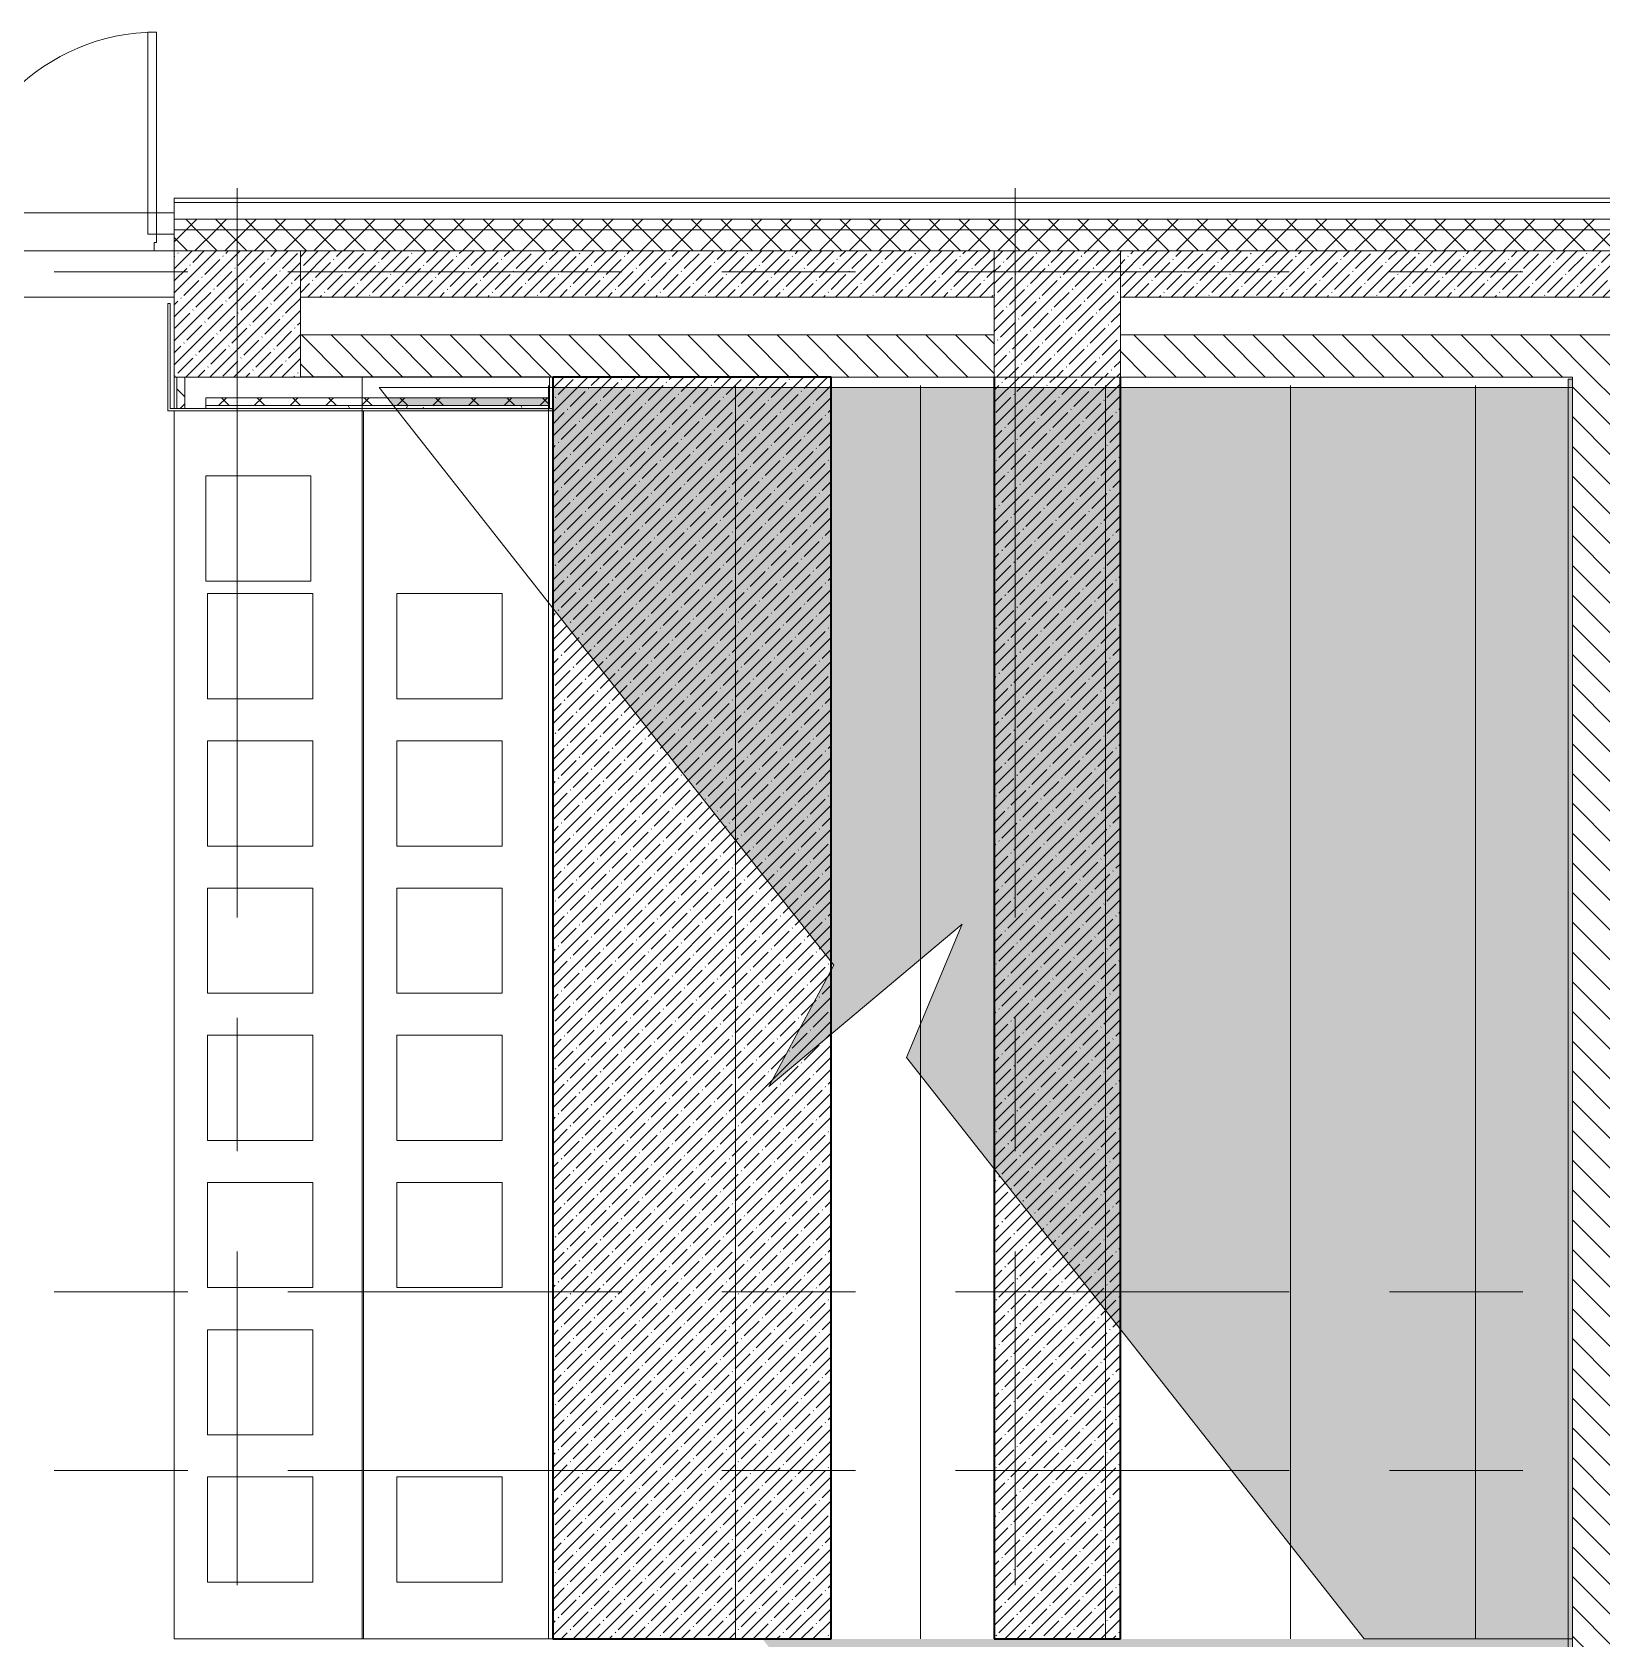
# Model space of a CAD drawing. Header units: millimetres. Extents: x -4185 to 186529, y -8553 to 29097.
# Drawn here: x 21234 to 28700, y 20500 to 28140 of the extents above; entities that cross this region are included whole.
import ezdxf

# ---------------------------------------------------------------- set-up
doc = ezdxf.new("R2010")
doc.units = ezdxf.units.MM
doc.linetypes.add('Осевая', pattern=[3175, 635, -476.25, 1587.5, -476.25])
for name, color, linetype, lineweight in [('A-DETL', 7, 'Continuous', 9), ('A-DOOR', 7, 'Continuous', 9), ('A-DOOR-1', 7, 'Continuous', 13), ('A-DOOR-FRAM', 7, 'Continuous', 13), ('A-WALL', 7, 'Continuous', 9), ('I-WALL', 7, 'Continuous', 9), ('S-COLS', 7, 'Continuous', 9), ('S-STRS', 7, 'Continuous', 13), ('S-STRS-1', 7, 'Continuous', 9), ('S-STRS-2', 7, 'Continuous', 35), ('Оси', 7, 'Continuous', 9), ('Оси-2', 7, 'Осевая', 9)]:
    doc.layers.add(name, color=color, linetype=linetype, lineweight=lineweight)
doc.layers.add('A-DETL-GENF-1', color=7, linetype='Continuous', lineweight=9, true_color=0xc0c0c0, transparency=0.4)
for name, color, linetype, lineweight, true_color in [('A-WALL-1', 7, 'Continuous', 9, 0x3c3c3c), ('A-WALL-FNSH-1', 7, 'Continuous', 9, 0x3c3c3c), ('I-FURN-1', 7, 'Continuous', 9, 0xf0f0f0)]:
    doc.layers.add(name, color=color, linetype=linetype, lineweight=lineweight, true_color=true_color)
pattern_1 = [(135, (0, 0), (-70.71068, -70.71068), [])]
pattern_2 = [(45, (0, 0), (-70.71068, 70.71068), []), (135, (0, 0), (-70.71068, -70.71068), [])]
pattern_3 = [(45, (0, 0), (-57.02463, 57.02463), []), (45, (57.025, 0), (-57.02463, 57.02463), [100.806, -20.161, 3.353, -16.808])]
pattern_4 = [(135, (0, 0), (-84.8528, -84.8528), []), (225, (0, 0), (84.8528, -84.8528), [])]

# ---------------------------------------------------------------- blocks, each defined once
blk = doc.blocks.new('BSC_Колонна _Прямоугольная - 600х600-V6-План размещения напольных электротехнических лючков и розеток 1 этажа в осях 1-12')
at = {"layer": 'S-COLS'}
h = blk.add_hatch(dxfattribs=at)
h.set_pattern_fill('FP_11', color=256, style=0, pattern_type=2)
h.set_pattern_definition([(45, (-26110, -26800), (-57.02463, 57.02463), []), (45, (-26052.975, -26800), (-57.02463, 57.02463), [100.806, -20.161, 3.353, -16.808])])
h.paths.add_polyline_path([(300, -300), (300, 300), (-300, 300), (-300, -300)])
for p, q in [((300, 300), (-300, 300)), ((-300, 300), (-300, -300)), ((300, -300), (300, 300)), ((-300, -300), (300, -300))]:
    blk.add_line(p, q, dxfattribs=at)
blk = doc.blocks.new('BSC_Колонна _Прямоугольная - 600х600-V33-План размещения напольных электротехнических лючков и розеток 1 этажа в осях 1-12')
at = {"layer": 'S-COLS'}
h = blk.add_hatch(dxfattribs=at)
h.set_pattern_fill('FP_43', color=256, style=0, pattern_type=2)
h.set_pattern_definition([(45, (-22210, -26800), (-57.02463, 57.02463), []), (45, (-22152.975, -26800), (-57.02463, 57.02463), [100.806, -20.161, 3.353, -16.808])])
h.paths.add_polyline_path([(-300, -300), (300, -300), (300, 300), (-300, 300), (-300, 80)])
for p, q in [((300, 300), (-300, 300)), ((-300, 300), (-300, -300)), ((300, -300), (300, 300)), ((-300, -300), (300, -300))]:
    blk.add_line(p, q, dxfattribs=at)
blk = doc.blocks.new('Перекрытия 3 - Перекрытия 4-20977624-План размещения напольных электротехнических лючков и розеток 1 этажа в осях 1-12')
at = {"layer": 'S-STRS-1'}
h = blk.add_hatch(dxfattribs=at)
h.set_pattern_fill('FP_1', color=256, style=0, pattern_type=2)
h.set_pattern_definition(pattern_3)
h.paths.add_polyline_path([(25033.8, 20500), (25033.8, 26500), (23710, 26500), (23710, 20500), (24707.4, 20500)])
h.paths.add_polyline_path([(26410, 20500), (26410, 26500), (25810, 26500), (25810, 20500)])
at = {"layer": 'S-STRS'}
for p, q in [((21910, 26340), (21910, 20500)), ((22810, 20500), (22810, 26340)), ((22810, 20500), (21910, 20500)), ((23710, 20500), (22810, 20500))]:
    blk.add_line(p, q, dxfattribs=at)
at = {"layer": 'S-STRS-2'}
for p, q in [((25033.8, 26500), (23710, 26500)), ((23710, 26500), (23710, 20500)), ((25033.8, 20500), (25033.8, 26500)), ((25810, 26500), (25810, 20500)), ((26410, 20500), (26410, 26500)), ((23710, 20500), (25033.8, 20500)), ((25810, 20500), (26410, 20500))]:
    blk.add_line(p, q, dxfattribs=at)
blk = doc.blocks.new('110_Дверь_СКБ_2Ст_Наружная - ДН-1_л_ Двухстворчатая 1450 х3300 _h_ в свету с верхним остеклением-23567691-План размещения напольных электротехнических лючков и розеток 1 этажа в осях 1-12')
at = {"layer": 'A-DOOR'}
for centre, radius, start, end in [((784.5, -45), 960, 90, 180), ((-745.5, -45), 570, 0, 90)]:
    blk.add_arc(centre, radius, start, end, dxfattribs=at)
at = {"layer": 'A-DOOR-1'}
for p, q in [((784.5, 915), (744.5, 915)), ((744.5, -45), (744.5, 915)), ((784.5, 915), (784.5, -45)), ((-745.5, 525), (-705.5, 525)), ((-745.5, 525), (-745.5, -45)), ((-705.5, -45), (-705.5, 525)), ((-745.5, -45), (-705.5, -45)), ((784.5, -45), (744.5, -45))]:
    blk.add_line(p, q, dxfattribs=at)
at = {"layer": 'A-DOOR-FRAM'}
for p, q in [((-830.5, -45), (-830.5, -125)), ((-830.5, -45), (-745.5, -45)), ((-745.5, -45), (-745.5, -85)), ((784.5, -45), (784.5, -85)), ((784.5, -45), (869.5, -45)), ((869.5, -45), (869.5, -125)), ((-830.5, -125), (-735.5, -125)), ((-735.5, -85), (-745.5, -85)), ((-735.5, -85), (-735.5, -125)), ((774.5, -85), (774.5, -125)), ((784.5, -85), (774.5, -85)), ((774.5, -125), (869.5, -125))]:
    blk.add_line(p, q, dxfattribs=at)
blk = doc.blocks.new('Подушка 500500  - Подушка 500500 -30734744-План размещения напольных электротехнических лючков и розеток 1 этажа в осях 1-12')
at = {"layer": 'I-FURN-1'}
for p, q in [((250, 250), (-250, 250)), ((-250, 250), (-250, -250)), ((-250, -250), (-250, 250)), ((-250, 250), (250, 250)), ((250, -250), (250, 250)), ((250, 250), (250, -250)), ((-250, -250), (250, -250)), ((250, -250), (-250, -250))]:
    blk.add_line(p, q, dxfattribs=at)
blk = doc.blocks.new('Подушка 500500  - Подушка 500х500 _второго цвета_-30765996-План размещения напольных электротехнических лючков и розеток 1 этажа в осях 1-12')
at = {"layer": 'I-FURN-1'}
for p, q in [((250, 250), (-250, 250)), ((-250, 250), (-250, -250)), ((-250, -250), (-250, 250)), ((-250, 250), (250, 250)), ((250, -250), (250, 250)), ((250, 250), (250, -250)), ((-250, -250), (250, -250)), ((250, -250), (-250, -250))]:
    blk.add_line(p, q, dxfattribs=at)

msp = doc.modelspace()

# ---------------------------------------------------------------- hatches: boundary and pattern name
at = {"layer": 'A-DETL-GENF-1'}
h = msp.add_hatch(color=256, dxfattribs=at)
h.paths.add_polyline_path([(27569.9, 20500), (28560, 20500), (28560, 26450), (23710, 26450), (23710, 26351), (22962, 26351), (22970.7, 26340), (23710, 26340), (23710, 25401.3), (25046.6, 23704.1), (24738.1, 23126.8), (25657.3, 23898.2), (25392.4, 23264.9), (27166.8, 21011.8)])
h.paths.add_polyline_path([(22951.8, 26364), (23695, 26364), (23695, 26401), (22922.7, 26401)])
msp.add_hatch(color=256, dxfattribs=at).paths.add_polyline_path([(26390, 19200), (28560, 19200), (28560, 20500), (24707.4, 20500), (25170.4, 19912), (25143.3, 19786), (25214, 19856.7), (25292.6, 19918.6), (25229.6, 19788), (25731.2, 19200), (25810, 19200)])
at = {"layer": 'A-WALL'}
h = msp.add_hatch(dxfattribs=at)
h.set_pattern_fill('FP_6', color=256, style=0, pattern_type=2)
h.set_pattern_definition(pattern_2)
h.paths.add_polyline_path([(31910, 27200), (33760, 27200), (33760, 27250), (31910, 27250)])
h.paths.add_polyline_path([(23710, 27200), (30810, 27200), (30810, 27250), (21910, 27250), (21910, 27200), (22810, 27200)])
h.paths.add_polyline_path([(19610.3, 27200), (20210, 27200), (20210, 27250), (19610.3, 27250)])
h.paths.add_polyline_path([(18710.3, 27200), (18710.3, 27250), (17810.3, 27250), (17810.3, 27200), (18416.1, 27200)])
h.paths.add_polyline_path([(16910.3, 27200), (16910.3, 27250), (16010.3, 27250), (16010.3, 27200), (16598.9, 27200)])
h.paths.add_polyline_path([(14381.2, 27200), (15110.3, 27200), (15110.3, 27250), (13730, 27250), (13730, 27200), (14310, 27200)])
h = msp.add_hatch(dxfattribs=at)
h.set_pattern_fill('FP_6', color=256, style=0, pattern_type=2)
h.set_pattern_definition(pattern_2)
h.paths.add_polyline_path([(32509.5, 27100), (33710, 27100), (33710, 27200), (31910, 27200), (31910, 27100)])
h.paths.add_polyline_path([(28760, 27100), (30810, 27100), (30810, 27200), (21910, 27200), (21910, 27100), (28560, 27100)])
h.paths.add_polyline_path([(14760, 27100), (15110.3, 27100), (15110.3, 27200), (13730, 27200), (13730, 27100), (14381.2, 27100)])
h.paths.add_polyline_path([(18110.3, 27100), (18710.3, 27100), (18710.3, 27200), (17810.3, 27200), (17810.3, 27100)])
h.paths.add_polyline_path([(20210, 27100), (20210, 27200), (19610.3, 27200), (19610.3, 27100), (19761.1, 27100)])
h.paths.add_polyline_path([(16010.3, 27100), (16910.3, 27100), (16910.3, 27200), (16010.3, 27200)])
at = {"layer": 'I-WALL'}
h = msp.add_hatch(dxfattribs=at)
h.set_pattern_fill('FP_1', color=256, style=0, pattern_type=2)
h.set_pattern_definition(pattern_3)
h.paths.add_polyline_path([(25810, 26880), (25810, 27100), (22510, 27100), (22510, 26880), (25033.8, 26880)])
h = msp.add_hatch(dxfattribs=at)
h.set_pattern_fill('FP_1', color=256, style=0, pattern_type=2)
h.set_pattern_definition(pattern_3)
h.paths.add_polyline_path([(29176, 26880), (29810, 26880), (29810, 27100), (26410, 27100), (26410, 26880), (28760, 26880)])
h = msp.add_hatch(dxfattribs=at)
h.set_pattern_fill('FP_18', color=256, style=0, pattern_type=2)
h.set_pattern_definition(pattern_1)
h.paths.add_polyline_path([(25033.8, 26500), (25810, 26500), (25810, 26700), (22510, 26700), (22510, 26500), (23710, 26500)])
h = msp.add_hatch(dxfattribs=at)
h.set_pattern_fill('FP_18', color=256, style=0, pattern_type=2)
h.set_pattern_definition(pattern_1)
h.paths.add_polyline_path([(27831, 26500), (30010, 26500), (30010, 26700), (26410, 26700), (26410, 26500)])
h = msp.add_hatch(dxfattribs=at)
h.set_pattern_fill('FP_89', color=256, style=0, pattern_type=2)
h.set_pattern_definition(pattern_4)
h.paths.add_polyline_path([(21923, 26351), (21960, 26351), (21960, 26500), (21923, 26500), (21923, 26364)])
h = msp.add_hatch(dxfattribs=at)
h.set_pattern_fill('FP_84', color=256, style=0, pattern_type=2)
h.set_pattern_definition([(0, (0, 0), (121.92, 30.48), [10.058, -81.382, 10.058, -81.382, -487.68]), (0, (0, 0), (121.92, 30.48), [-182.88, 10.058, -172.822, 10.058, -81.382, -213.36]), (0, (0, 0), (121.92, 30.48), [-457.2, 10.058, -50.902, 10.058, -142.342]), (120, (45.72, 15.24), (-87.356454, 90.345817), [10.058, -81.382, 10.058, -81.382, -487.68]), (120, (45.72, 15.24), (-87.356454, 90.345817), [-182.88, 10.058, -172.822, 10.058, -81.382, -213.36]), (120, (45.72, 15.24), (-87.356454, 90.345817), [-457.2, 10.058, -50.902, 10.058, -142.342]), (240, (60.96, 76.2), (-34.563546, -120.825817), [10.058, -81.382, 10.058, -81.382, -487.68]), (240, (60.96, 76.2), (-34.563546, -120.825817), [-182.88, 10.058, -172.822, 10.058, -81.382, -213.36]), (240, (60.96, 76.2), (-34.563546, -120.825817), [-457.2, 10.058, -50.902, 10.058, -142.342])])
h.paths.add_polyline_path([(28540, 15210), (28560, 15210), (28560, 26490), (28540, 26490), (28540, 15223.8)])
h = msp.add_hatch(dxfattribs=at)
h.set_pattern_fill('FP_18', color=256, style=0, pattern_type=2)
h.set_pattern_definition(pattern_1)
h.paths.add_polyline_path([(28760, 15200), (28760, 26500), (28560, 26500), (28560, 15200)])
h = msp.add_hatch(dxfattribs=at)
h.set_pattern_fill('FP_89', color=256, style=0, pattern_type=2)
h.set_pattern_definition(pattern_4)
h.paths.add_polyline_path([(23469, 26364), (23695, 26364), (23695, 26401), (22060, 26401), (22060, 26364), (22977.5, 26364)])
h = msp.add_hatch(dxfattribs=at)
h.set_pattern_fill('FP_88', color=256, style=0, pattern_type=2)
h.set_pattern_definition([(0, (0, 0), (406.4, 101.6), [33.528, -271.272, 33.528, -271.272, -1625.6]), (0, (0, 0), (406.4, 101.6), [-609.6, 33.528, -576.072, 33.528, -271.272, -711.2]), (0, (0, 0), (406.4, 101.6), [-1524, 33.528, -169.672, 33.528, -474.472]), (120, (152.4, 50.8), (-291.18818, 301.15272), [33.528, -271.272, 33.528, -271.272, -1625.6]), (120, (152.4, 50.8), (-291.18818, 301.15272), [-609.6, 33.528, -576.072, 33.528, -271.272, -711.2]), (120, (152.4, 50.8), (-291.18818, 301.15272), [-1524, 33.528, -169.672, 33.528, -474.472]), (240, (203.2, 254), (-115.21182, -402.75272), [33.528, -271.272, 33.528, -271.272, -1625.6]), (240, (203.2, 254), (-115.21182, -402.75272), [-609.6, 33.528, -576.072, 33.528, -271.272, -711.2]), (240, (203.2, 254), (-115.21182, -402.75272), [-1524, 33.528, -169.672, 33.528, -474.472])])
h.paths.add_polyline_path([(23469, 26351), (23695, 26351), (23695, 26364), (22060, 26364), (22060, 26351), (22969, 26351)])

# ---------------------------------------------------------------- linework, layer by layer
at = {"layer": 'A-DETL'}
for p, q in [((22804.5, 20500), (22804.5, 26500)), ((28560, 26450), (22884.1, 26450)), ((22884.1, 26450), (25046.6, 23704.1)), ((23690, 20500), (23690, 26460)), ((24579, 20500), (24579, 26460)), ((25459, 20500), (25459, 26460)), ((26339, 20500), (26339, 26460)), ((27219, 20500), (27219, 26460)), ((28099, 20500), (28099, 26460)), ((28560, 20500), (28560, 26450)), ((24738.1, 23126.8), (25657.3, 23898.2)), ((25657.3, 23898.2), (25392.4, 23264.9)), ((25046.6, 23704.1), (24738.1, 23126.8)), ((25392.4, 23264.9), (27569.9, 20500)), ((27569.9, 20500), (28560, 20500))]:
    msp.add_line(p, q, dxfattribs=at)
at = {"layer": 'A-WALL'}
for p, q in [((20210, 27280), (21910, 27280)), ((21910, 27330), (30810, 27330)), ((21910, 27250), (30810, 27250)), ((21910, 27200), (30810, 27200)), ((21910, 27100), (19610.3, 27100)), ((21923, 26351), (21923, 26500)), ((21960, 26351), (21960, 26500)), ((23695, 26401), (22060, 26401)), ((22060, 26401), (22060, 26351)), ((23695, 26364), (22060, 26364))]:
    msp.add_line(p, q, dxfattribs=at)
at = {"layer": 'A-WALL-1'}
for p, q in [((21910, 27330), (21910, 27100)), ((25810, 27100), (22510, 27100)), ((25810, 27100), (25810, 27100)), ((26410, 27100), (30010, 27100)), ((22510, 26880), (25810, 26880)), ((26410, 26880), (30010, 26880)), ((25810, 26700), (22510, 26700)), ((30010, 26700), (26410, 26700)), ((21910, 26500), (21910, 26351)), ((23695, 26501), (22510, 26501)), ((22510, 26500), (25810, 26500)), ((23695, 26351), (23695, 26501)), ((26410, 26500), (28560, 26500)), ((28540, 26490), (28540, 15210)), ((28560, 26490), (28540, 26490)), ((28560, 26500), (28560, 15200))]:
    msp.add_line(p, q, dxfattribs=at)
at = {"layer": 'A-WALL-FNSH-1'}
for p, q in [((30810, 27350), (21910, 27350)), ((21910, 27350), (21910, 27330)), ((21890, 26849), (21879, 26849)), ((21879, 26849), (21879, 26340)), ((21890, 26351), (21890, 26849)), ((21879, 26340), (23710, 26340)), ((23710, 26351), (21890, 26351)), ((23710, 26340), (23710, 26351))]:
    msp.add_line(p, q, dxfattribs=at)
at = {"layer": 'I-WALL'}
for p, q in [((20210, 27100), (21910, 27100)), ((21910, 26880), (20210, 26880))]:
    msp.add_line(p, q, dxfattribs=at)
at = {"layer": 'Оси'}
for p, q in [((22210, 24898.1), (22210, 27398.1)), ((25910, 24898.1), (25910, 27398.1))]:
    msp.add_line(p, q, dxfattribs=at)
at = {"layer": 'Оси-2'}
for p, q in [((-885.2, 27000), (31290.5, 27000)), ((22210, 593.7), (22210, 24898.1)), ((25910, 593.7), (25910, 24898.1)), ((-885.2, 22150), (36057, 22150)), ((-885.2, 21300), (36057, 21300))]:
    msp.add_line(p, q, dxfattribs=at)

# ---------------------------------------------------------------- block references
at = {"layer": 'A-DOOR'}
msp.add_blockref('110_Дверь_СКБ_2Ст_Наружная - ДН-1_л_ Двухстворчатая 1450 х3300 _h_ в свету с верхним остеклением-23567691-План размещения напольных электротехнических лючков и розеток 1 этажа в осях 1-12', (21040.5, 27225), dxfattribs=at)
at = {"layer": 'I-FURN-1'}
for name, p in [('Подушка 500500  - Подушка 500х500 _второго цвета_-30765996-План размещения напольных электротехнических лючков и розеток 1 этажа в осях 1-12', (22310, 25780)), ('Подушка 500500  - Подушка 500500 -30734744-План размещения напольных электротехнических лючков и розеток 1 этажа в осях 1-12', (22319, 25220)), ('Подушка 500500  - Подушка 500х500 _второго цвета_-30765996-План размещения напольных электротехнических лючков и розеток 1 этажа в осях 1-12', (23219, 25220)), ('Подушка 500500  - Подушка 500500 -30734744-План размещения напольных электротехнических лючков и розеток 1 этажа в осях 1-12', (22319, 24520)), ('Подушка 500500  - Подушка 500500 -30734744-План размещения напольных электротехнических лючков и розеток 1 этажа в осях 1-12', (23219, 24520)), ('Подушка 500500  - Подушка 500х500 _второго цвета_-30765996-План размещения напольных электротехнических лючков и розеток 1 этажа в осях 1-12', (22319, 23820)), ('Подушка 500500  - Подушка 500х500 _второго цвета_-30765996-План размещения напольных электротехнических лючков и розеток 1 этажа в осях 1-12', (23219, 23820)), ('Подушка 500500  - Подушка 500х500 _второго цвета_-30765996-План размещения напольных электротехнических лючков и розеток 1 этажа в осях 1-12', (22319, 23120)), ('Подушка 500500  - Подушка 500х500 _второго цвета_-30765996-План размещения напольных электротехнических лючков и розеток 1 этажа в осях 1-12', (23219, 23120)), ('Подушка 500500  - Подушка 500500 -30734744-План размещения напольных электротехнических лючков и розеток 1 этажа в осях 1-12', (22319, 22420)), ('Подушка 500500  - Подушка 500500 -30734744-План размещения напольных электротехнических лючков и розеток 1 этажа в осях 1-12', (23219, 22420)), ('Подушка 500500  - Подушка 500х500 _второго цвета_-30765996-План размещения напольных электротехнических лючков и розеток 1 этажа в осях 1-12', (22319, 21720)), ('Подушка 500500  - Подушка 500500 -30734744-План размещения напольных электротехнических лючков и розеток 1 этажа в осях 1-12', (22319, 21020)), ('Подушка 500500  - Подушка 500х500 _второго цвета_-30765996-План размещения напольных электротехнических лючков и розеток 1 этажа в осях 1-12', (23219, 21020))]:
    msp.add_blockref(name, p, dxfattribs=at)
at = {"layer": 'S-COLS'}
for name, p in [('BSC_Колонна _Прямоугольная - 600х600-V33-План размещения напольных электротехнических лючков и розеток 1 этажа в осях 1-12', (22210, 26800)), ('BSC_Колонна _Прямоугольная - 600х600-V6-План размещения напольных электротехнических лючков и розеток 1 этажа в осях 1-12', (26110, 26800))]:
    msp.add_blockref(name, p, dxfattribs=at)
at = {"layer": 'S-STRS'}
msp.add_blockref('Перекрытия 3 - Перекрытия 4-20977624-План размещения напольных электротехнических лючков и розеток 1 этажа в осях 1-12', (0, 0), dxfattribs=at)

doc.saveas('drawing.dxf')
